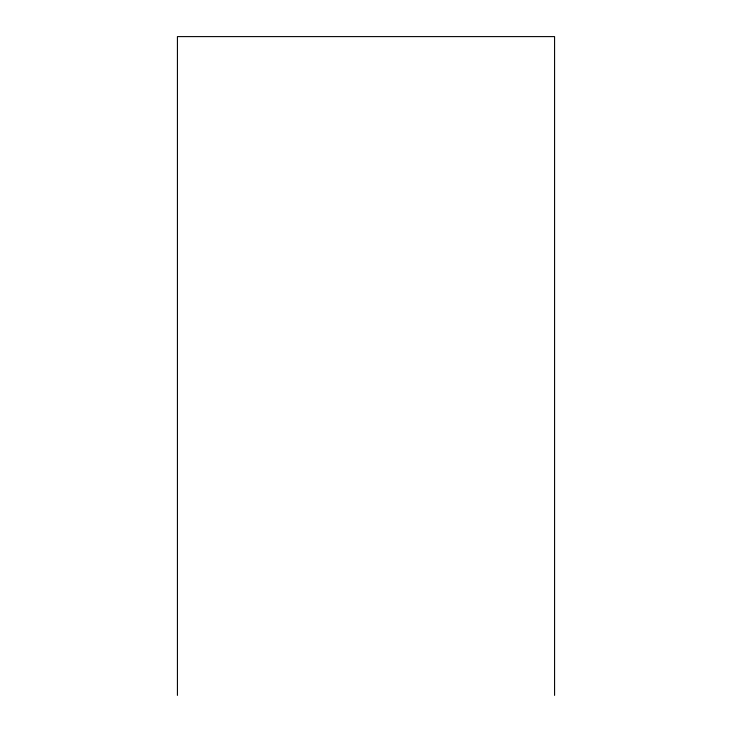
<?xml version="1.0" encoding="UTF-8"?>
<svg xmlns="http://www.w3.org/2000/svg" width="732" height="732" viewBox="0 0 732 732"><rect width="100%" height="100%" fill="white"/><g stroke="black" fill="none" stroke-linecap="round" stroke-linejoin="round"><path stroke-width="1.1" d="M554.572 695.4L554.572 36.6L177.428 36.6L177.428 695.4"/></g></svg>
